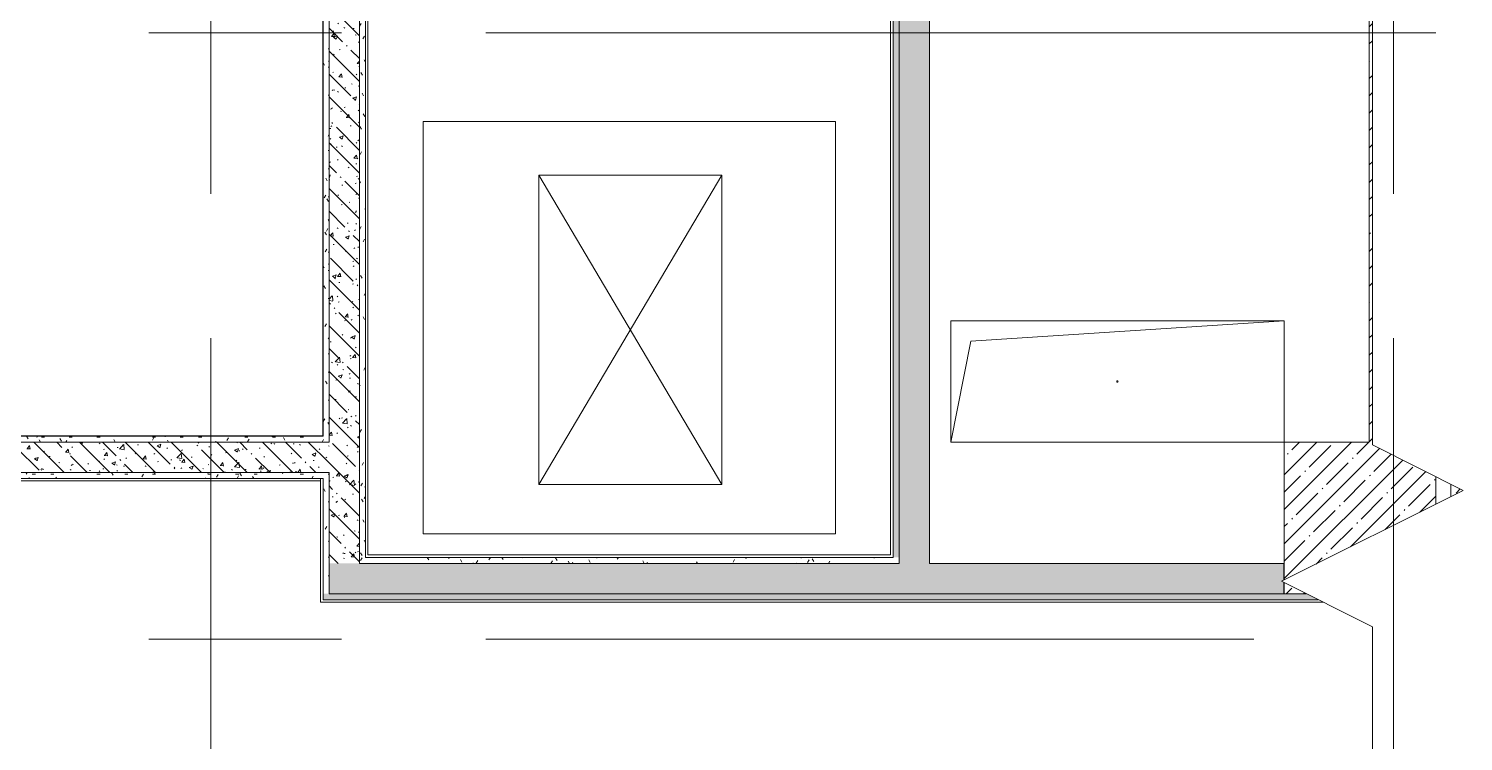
# Model space of a CAD drawing. Header units: millimetres. Extents: x 35881 to 234190, y -8553 to 29063.
# Drawn here: x 80059 to 84791, y 14663 to 17013 of the extents above; entities that cross this region are included whole.
import ezdxf

# ---------------------------------------------------------------- set-up
doc = ezdxf.new("R2010")
doc.units = ezdxf.units.MM
doc.linetypes.add('Осевая', pattern=[3175, 635, -476.25, 1587.5, -476.25])
for name, color, linetype, lineweight in [('A-DETL-GENF', 7, 'Continuous', 9), ('A-GENM', 7, 'Continuous', 9), ('A-WALL', 7, 'Continuous', 9), ('I-WALL', 7, 'Continuous', 9), ('S-COLS', 7, 'Continuous', 9), ('Оси', 7, 'Continuous', 9), ('Оси-2', 7, 'Осевая', 9)]:
    doc.layers.add(name, color=color, linetype=linetype, lineweight=lineweight)
for name, color, linetype, lineweight, true_color in [('A-WALL-1', 7, 'Continuous', 9, 0x3c3c3c), ('A-WALL-FNSH-1', 7, 'Continuous', 9, 0x3c3c3c), ('I-FURN-1', 7, 'Continuous', 9, 0xf0f0f0)]:
    doc.layers.add(name, color=color, linetype=linetype, lineweight=lineweight, true_color=true_color)
pattern_1 = [(45, (0, 0), (-57.02463, 57.02463), []), (45, (57.025, 0), (-57.02463, 57.02463), [100.806, -20.161, 3.353, -16.808])]
pattern_2 = [(135, (0, 0), (-75.43415, -75.43415), [106.68, -17.78, 3.556, -17.78]), (135, (0, 75.39), (-75.43415, -75.43415), []), (50, (0, 0), (127.52922, -11.15758), [13.335, -146.685]), (355, (0, 0), (-24.66966, 133.74002), [10.668, -117.348]), (100.451, (10.63, -0.93), (102.85973, 122.58178), [11.333, -124.663]), (46.184, (0, 35.56), (189.75516, -29.43036), [20.002, -220.027]), (96.636, (15.81, 33.1), (166.1822, 173.1996), [17, -186.995]), (351.184, (0, 35.56), (166.18393, 173.19757), [16.002, -176.022]), (21, (17.78, 26.67), (106.13027, -71.58603), [13.335, -146.685]), (326, (17.78, 26.67), (43.26188, 128.93175), [10.668, -117.348]), (71.451, (26.62, 20.7), (149.39198, 57.34505), [11.333, -124.663]), (37.5, (0, 0), (2.162228, 59.188357), [3.353, -112.573, 3.353, -115.773, -117.792]), (37.5, (0, 0), (2.162228, 59.188357), [-235.052, 3.353, -114.44]), (7.5, (0, 0), (46.773857, 70.126152), [3.353, -64.567, 3.353, -109.906, -44.894]), (7.5, (0, 0), (46.773857, 70.126152), [-181.178, 3.353, -41.542]), (327.5, (-39.65, 0), (94.91367, -4.010093), [3.353, -41.097, 3.353, -135.331, -184.023]), (327.5, (-39.65, 0), (94.91367, -4.010093), [-183.134, 3.353, -180.67]), (317.5, (-57.43, 0), (103.69057, 17.79882), [3.353, -54.432, 3.353, -88.748, -130.683]), (317.5, (-57.43, 0), (103.69057, 17.79882), [-149.885, 3.353, -127.33])]
pattern_3 = [(0, (0, 0), (121.92, 30.48), [10.058, -81.382, 10.058, -81.382, -487.68]), (0, (0, 0), (121.92, 30.48), [-182.88, 10.058, -172.822, 10.058, -81.382, -213.36]), (0, (0, 0), (121.92, 30.48), [-457.2, 10.058, -50.902, 10.058, -142.342]), (120, (45.72, 15.24), (-87.356454, 90.345817), [10.058, -81.382, 10.058, -81.382, -487.68]), (120, (45.72, 15.24), (-87.356454, 90.345817), [-182.88, 10.058, -172.822, 10.058, -81.382, -213.36]), (120, (45.72, 15.24), (-87.356454, 90.345817), [-457.2, 10.058, -50.902, 10.058, -142.342]), (240, (60.96, 76.2), (-34.563546, -120.825817), [10.058, -81.382, 10.058, -81.382, -487.68]), (240, (60.96, 76.2), (-34.563546, -120.825817), [-182.88, 10.058, -172.822, 10.058, -81.382, -213.36]), (240, (60.96, 76.2), (-34.563546, -120.825817), [-457.2, 10.058, -50.902, 10.058, -142.342])]

# ---------------------------------------------------------------- blocks, each defined once
blk = doc.blocks.new('GM_Отверстие прямоугольное _в плите_ - Отверстие-21958544-План размещения напольных электротехнических лючков и розеток 1 этажа в осях 12-23')
at = {"layer": 'A-GENM'}
for p, q in [((-550, -200), (-550, 200)), ((-550, 200), (550, 200)), ((550, 200), (-550, 200)), ((-550, 200), (-550, -200)), ((-483.3, 133.3), (550, 200)), ((550, 200), (550, -200)), ((550, -200), (550, 200)), ((-550, -200), (-483.3, 133.3)), ((550, -200), (-550, -200)), ((-550, -200), (550, -200))]:
    blk.add_line(p, q, dxfattribs=at)
for start, end in [(360, 180), (180, 360)]:
    blk.add_arc((0, 0), 2.5, start, end, dxfattribs=at)
blk = doc.blocks.new('Шкаф параметрический - 6_104п-25639641-План размещения напольных электротехнических лючков и розеток 1 этажа в осях 12-23')
at = {"layer": 'I-FURN-1'}
for p, q in [((0, 0), (603, 1020.7)), ((0, 1020.7), (603, 0)), ((603, 1020.7), (0, 1020.7)), ((0, 1020.7), (0, 0)), ((0, 0), (0, 1020.7)), ((0, 1020.7), (603, 1020.7)), ((603, 0), (603, 1020.7)), ((603, 1020.7), (603, 0)), ((0, 0), (603, 0)), ((603, 0), (0, 0))]:
    blk.add_line(p, q, dxfattribs=at)
blk = doc.blocks.new('DET_L_Линия разрыва - М100-30654842-План размещения напольных электротехнических лючков и розеток 1 этажа в осях 12-23')
at = {"layer": 'A-DETL-GENF'}
for p, q in [((11889.9, 300), (11739.9, 0)), ((12189.9, -300), (11889.9, 300)), ((11739.9, 0), (0, 0)), ((12339.9, 0), (12189.9, -300)), ((24079.7, 0), (12339.9, 0))]:
    blk.add_line(p, q, dxfattribs=at)

msp = doc.modelspace()

# ---------------------------------------------------------------- hatches: boundary and pattern name
at = {"layer": 'I-WALL'}
h = msp.add_hatch(dxfattribs=at)
h.set_pattern_fill('FP_58', color=256, style=0, pattern_type=2)
h.set_pattern_definition(pattern_3)
h.paths.add_polyline_path([(82910, 15270), (82930, 15270), (82930, 20050), (82910, 20050), (82910, 15278)])
h = msp.add_hatch(dxfattribs=at)
h.set_pattern_fill('FP_22', color=256, style=0, pattern_type=2)
h.set_pattern_definition(pattern_2)
h.paths.add_polyline_path([(83030, 15250), (83030, 20050), (82930, 20050), (82930, 15250)])
h = msp.add_hatch(dxfattribs=at)
h.set_pattern_fill('FP_1', color=256, style=0, pattern_type=2)
h.set_pattern_definition(pattern_1)
h.paths.add_polyline_path([(84490.7, 15650), (84490.7, 18600), (84480, 18600), (84480, 15650)])
h = msp.add_hatch(dxfattribs=at)
h.set_pattern_fill('FP_58', color=256, style=0, pattern_type=2)
h.set_pattern_definition(pattern_3)
h.paths.add_polyline_path([(81170, 15250), (81170, 17250), (81150, 17250), (81150, 15250)])
h = msp.add_hatch(dxfattribs=at)
h.set_pattern_fill('FP_58', color=256, style=0, pattern_type=2)
h.set_pattern_definition(pattern_3)
h.paths.add_polyline_path([(81030, 15670), (81050, 15670), (81050, 17150), (81030, 17150), (81030, 15683)])
h = msp.add_hatch(dxfattribs=at)
h.set_pattern_fill('FP_22', color=256, style=0, pattern_type=2)
h.set_pattern_definition(pattern_2)
h.paths.add_polyline_path([(81150, 15250), (81150, 17150), (81050, 17150), (81050, 15250)])
h = msp.add_hatch(dxfattribs=at)
h.set_pattern_fill('FP_58', color=256, style=0, pattern_type=2)
h.set_pattern_definition(pattern_3)
h.paths.add_polyline_path([(81050, 15650), (81050, 15670), (78699.8, 15670), (78699.8, 15650), (80450.5, 15650)])
h = msp.add_hatch(dxfattribs=at)
h.set_pattern_fill('FP_22', color=256, style=0, pattern_type=2)
h.set_pattern_definition(pattern_2)
h.paths.add_polyline_path([(81050, 15550), (81050, 15650), (79080, 15650), (79080, 15550), (80450.5, 15550)])
h = msp.add_hatch(dxfattribs=at)
h.set_pattern_fill('FP_58', color=256, style=0, pattern_type=2)
h.set_pattern_definition(pattern_3)
h.paths.add_polyline_path([(81022, 15530), (81030, 15530), (81030, 15550), (79080, 15550), (79080, 15530), (80450.5, 15530)])
h = msp.add_hatch(dxfattribs=at)
h.set_pattern_fill('FP_58', color=256, style=0, pattern_type=2)
h.set_pattern_definition(pattern_3)
h.paths.add_polyline_path([(81050, 15150), (81050, 15550), (81030, 15550), (81030, 15150)])
h = msp.add_hatch(dxfattribs=at)
h.set_pattern_fill('FP_1', color=256, style=0, pattern_type=2)
h.set_pattern_definition(pattern_1)
h.paths.add_polyline_path([(84750, 15470.6), (84790.7, 15490.9), (84750, 15511.2), (84750, 15490.9)])
h = msp.add_hatch(dxfattribs=at)
h.set_pattern_fill('FP_22', color=256, style=0, pattern_type=2)
h.set_pattern_definition(pattern_2)
h.paths.add_polyline_path([(84190.7, 15150), (84198.4, 15150), (84198.4, 15187), (84190.7, 15190.9), (84198.4, 15194.8), (84198.4, 15250), (81050, 15250), (81050, 15150), (81905.3, 15150)])
h = msp.add_hatch(dxfattribs=at)
h.set_pattern_fill('FP_58', color=256, style=0, pattern_type=2)
h.set_pattern_definition(pattern_3)
h.paths.add_polyline_path([(82930, 15250), (82930, 15270), (81170, 15270), (81170, 15250), (81905.3, 15250)])
h = msp.add_hatch(dxfattribs=at)
h.set_pattern_fill('FP_58', color=256, style=0, pattern_type=2)
h.set_pattern_definition(pattern_3)
h.paths.add_polyline_path([(84312.5, 15130), (84272.5, 15150), (81030, 15150), (81030, 15130), (84190.7, 15130)])
at = {"layer": 'S-COLS'}
h = msp.add_hatch(dxfattribs=at)
h.set_pattern_fill('FP_1', color=256, style=0, pattern_type=2)
h.set_pattern_definition(pattern_1)
h.paths.add_polyline_path([(84272.5, 15150), (84200, 15186.2), (84200, 15150)])
h.paths.add_polyline_path([(84200, 15195.6), (84700, 15445.6), (84700, 15536.2), (84490.7, 15640.9), (84490.7, 15650), (84200, 15650), (84200, 15490.9)])

# ---------------------------------------------------------------- linework, layer by layer
at = {"layer": 'A-WALL'}
for p, q in [((82910, 15270), (82910, 20030)), ((81170, 17250), (81170, 15270)), ((81030, 17130), (81030, 15670)), ((81030, 15670), (78699.8, 15670)), ((81030, 15530), (79100, 15530)), ((81030, 15150), (81030, 15530)), ((81170, 15270), (82910, 15270))]:
    msp.add_line(p, q, dxfattribs=at)
at = {"layer": 'A-WALL-1'}
for p, q in [((82930, 15250), (82930, 20050)), ((84480, 18600), (84480, 15650)), ((83030, 15250), (83030, 17380)), ((81150, 15250), (81150, 17250)), ((81050, 17150), (81050, 15650)), ((81050, 15650), (79080, 15650)), ((79080, 15550), (81050, 15550)), ((81050, 15550), (81050, 15150)), ((84750, 15511.2), (84750, 15470.6)), ((82930, 15250), (81150, 15250)), ((84198.4, 15250), (83030, 15250)), ((84198.4, 15194.8), (84198.4, 15250)), ((84272.5, 15150), (81050, 15150)), ((84198.4, 15150), (84198.4, 15187)), ((81030, 15130), (84312.5, 15130))]:
    msp.add_line(p, q, dxfattribs=at)
at = {"layer": 'A-WALL-FNSH-1'}
for p, q in [((82902, 20022), (82902, 15278)), ((81178, 15278), (81178, 17278)), ((81029, 17129), (81029, 15671)), ((81029, 15671), (78700.8, 15671)), ((81022, 15522), (79100, 15522)), ((81022, 15122), (81022, 15530)), ((82902, 15278), (81178, 15278)), ((81030, 15130), (81030, 15150)), ((81022, 15122), (84328.5, 15122))]:
    msp.add_line(p, q, dxfattribs=at)
at = {"layer": 'I-FURN-1'}
for p, q in [((82720.5, 16707.5), (81360.5, 16707.5)), ((81360.5, 16707.5), (81360.5, 15347.5)), ((81360.5, 15347.5), (81360.5, 16707.5)), ((81360.5, 16707.5), (82720.5, 16707.5)), ((82720.5, 15347.5), (82720.5, 16707.5)), ((82720.5, 16707.5), (82720.5, 15347.5)), ((81360.5, 15347.5), (82720.5, 15347.5)), ((82720.5, 15347.5), (81360.5, 15347.5))]:
    msp.add_line(p, q, dxfattribs=at)
at = {"layer": 'S-COLS'}
for p, q in [((84480, 15650), (84200, 15650)), ((84200, 15650), (84200, 15195.6)), ((84700, 15445.6), (84700, 15536.2)), ((84200, 15186.2), (84200, 15150)), ((84200, 15150), (84272.5, 15150))]:
    msp.add_line(p, q, dxfattribs=at)
at = {"layer": 'Оси'}
for p, q in [((82200, 17000), (84700, 17000)), ((81600, 15000), (84100, 15000))]:
    msp.add_line(p, q, dxfattribs=at)
at = {"layer": 'Оси-2'}
for p, q in [((80660, 593.7), (80660, 24890.1)), ((84560, 593.7), (84560, 19415.1)), ((39180.8, 17000), (82200, 17000)), ((39180.8, 15000), (81600, 15000))]:
    msp.add_line(p, q, dxfattribs=at)

# ---------------------------------------------------------------- block references
at = {"layer": 'A-DETL-GENF', "rotation": 90.00000000000031}
msp.add_blockref('DET_L_Линия разрыва - М100-30654842-План размещения напольных электротехнических лючков и розеток 1 этажа в осях 12-23', (84490.7, 3301.1), dxfattribs=at)
at = {"layer": 'A-GENM'}
msp.add_blockref('GM_Отверстие прямоугольное _в плите_ - Отверстие-21958544-План размещения напольных электротехнических лючков и розеток 1 этажа в осях 12-23', (83650, 15850), dxfattribs=at)
at = {"layer": 'I-FURN-1'}
msp.add_blockref('Шкаф параметрический - 6_104п-25639641-План размещения напольных электротехнических лючков и розеток 1 этажа в осях 12-23', (81742.1, 15510), dxfattribs=at)

doc.saveas('drawing.dxf')
